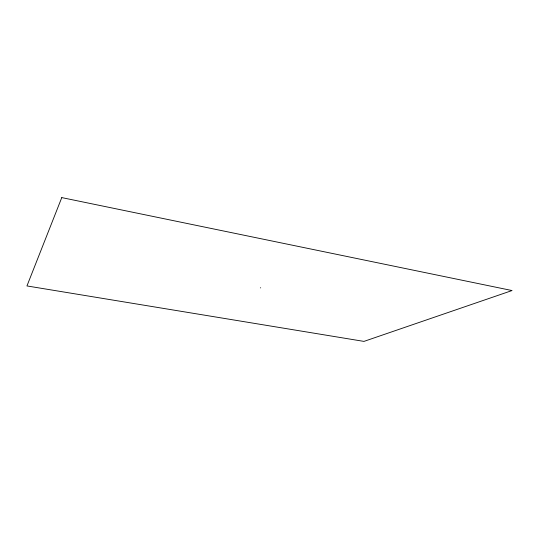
<?xml version="1.0" encoding="UTF-8"?>
<svg xmlns="http://www.w3.org/2000/svg" width="539" height="539" viewBox="0 0 539 539"><rect width="100%" height="100%" fill="white"/><g stroke="black" fill="none" stroke-linecap="round" stroke-linejoin="round"><path stroke-width="0.81" d="M260.364 287.86L260.687 287.819M61.776 197.604L26.95 285.939L363.966 341.396L512.05 290.548L61.776 197.604"/></g></svg>
